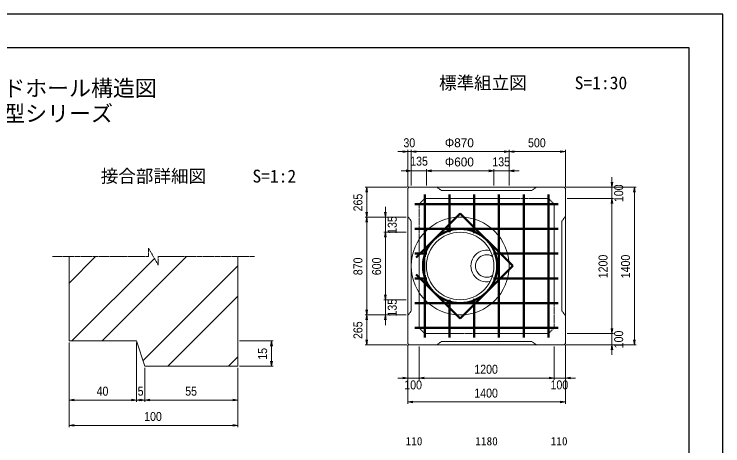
# Model space of a CAD drawing. Units: millimetres, scale not verified. Extents: x -210 to 210, y -148 to 148.
# Drawn here: x 0 to 210, y 20.6 to 148.5 of the extents above; entities that cross this region are included whole.
import ezdxf
from ezdxf.enums import TextEntityAlignment as Align

# ---------------------------------------------------------------- set-up
doc = ezdxf.new("R2010")
doc.units = ezdxf.units.MM
doc.linetypes.add('USER1', pattern=[12.95, 6.35, -3.175, 0.25, -3.175])
doc.linetypes.add('USER2', pattern=[4.7625, 3.175, -1.5875])
doc.layers.add('0-0', color=7, linetype='Continuous')
for name, color, linetype, lineweight in [('0-1_0', 5, 'Continuous', 25), ('0-2_dims', 2, 'Continuous', 13), ('0-3_pen1実線', 4, 'Continuous', 13), ('0-5_pen3実線', 7, 'Continuous', 18), ('0-6_pen4実線', 6, 'Continuous', 25), ('0-7_pen1一点', 4, 'USER1', 13), ('0-8_pen2破線', 3, 'USER2', 13), ('0-9_鉄筋１', 7, 'Continuous', 50), ('0-A_鉄筋２', 7, 'Continuous', 50)]:
    doc.layers.add(name, color=color, linetype=linetype, lineweight=lineweight)
doc.styles.add('ＭＳ ゴシック', font='')
doc.styles.add('ＭＳ Ｐゴシック', font='')
doc.styles.get('ＭＳ ゴシック').set_extended_font_data('MS Gothic')
doc.styles.get('ＭＳ Ｐゴシック').set_extended_font_data('MS PGothic')

# ---------------------------------------------------------------- blocks, each defined once
blk = doc.blocks.new('部分図 1')
at = {"layer": '0-1_0'}
blk.add_lwpolyline([(0, 0), (12600, 0), (12600, 8910), (0, 8910)], close=True, dxfattribs=at)
at = {"layer": '0-2_dims'}
for p, q in [((9800, 7687.66), (9710, 7687.66)), ((9800, 7376), (9800, 7702.66)), ((9830, 7687.66), (9800, 7687.66)), ((9830, 7386), (9830, 7702.66)), ((9830, 7386), (9830, 7702.66)), ((10700, 7687.66), (9830, 7687.66)), ((9830, 7687.66), (9920, 7687.66)), ((10700, 7386), (10700, 7702.66)), ((10700, 7386), (10700, 7702.66)), ((10700, 7687.66), (11200, 7687.66)), ((11200, 7376), (11200, 7702.66)), ((9830, 7517.04), (9740, 7517.04)), ((9830, 7386), (9830, 7532.04)), ((9965, 7517.04), (9830, 7517.04)), ((9965, 7386), (9965, 7532.04)), ((9965, 7386), (9965, 7532.04)), ((9965, 7517.04), (10565, 7517.04)), ((9965, 7517.04), (10055, 7517.04)), ((10565, 7517.04), (10475, 7517.04)), ((10565, 7386), (10565, 7532.04)), ((10565, 7386), (10565, 7532.04)), ((10565, 7517.04), (10700, 7517.04)), ((10700, 7386), (10700, 7532.04)), ((10700, 7517.04), (10790, 7517.04)), ((11614, 7371), (11614, 7461)), ((9795, 7371), (9420, 7371)), ((9435, 7106), (9435, 7371)), ((11205, 7371), (11629, 7371)), ((11205, 7371), (11829, 7371)), ((11614, 7271), (11614, 7371)), ((11814, 5971), (11814, 7371)), ((11215, 7271), (11629, 7271)), ((11215, 7271), (11629, 7271)), ((11614, 7271), (11614, 7181)), ((11614, 7271), (11614, 6071)), ((9601, 7106), (9601, 7196)), ((9785, 7106), (9420, 7106)), ((9785, 7106), (9420, 7106)), ((9435, 6236), (9435, 7106)), ((9785, 7106), (9586, 7106)), ((9601, 6971), (9601, 7106)), ((9785, 6971), (9586, 6971)), ((9785, 6971), (9586, 6971)), ((9601, 6971), (9601, 6881)), ((9601, 6971), (9601, 6371)), ((9601, 6371), (9601, 6461)), ((9785, 6371), (9586, 6371)), ((9785, 6371), (9586, 6371)), ((9601, 6371), (9601, 6236)), ((9785, 6236), (9420, 6236)), ((9785, 6236), (9420, 6236)), ((9435, 6236), (9435, 5971)), ((9785, 6236), (9586, 6236)), ((9601, 6236), (9601, 6146)), ((11614, 6071), (11614, 6161)), ((11215, 6071), (11629, 6071)), ((11215, 6071), (11629, 6071)), ((11614, 6071), (11614, 5971)), ((6787.5, 5989.69), (6787.5, 5464.03)), ((6787.5, 5989.69), (6787.5, 5239.03)), ((7387.5, 5989.69), (7387.5, 5464.03)), ((7387.5, 5989.69), (7387.5, 5464.03)), ((8302.5, 6004.69), (8602.59, 6004.69)), ((8587.59, 6004.69), (8587.59, 5779.69)), ((9795, 5971), (9420, 5971)), ((9800, 5966), (9800, 5659)), ((9800, 5966), (9800, 5447)), ((9900, 5956), (9900, 5659)), ((9900, 5956), (9900, 5659)), ((11100, 5956), (11100, 5659)), ((11100, 5956), (11100, 5659)), ((11200, 5966), (11200, 5659)), ((11200, 5966), (11200, 5447)), ((11205, 5971), (11629, 5971)), ((11205, 5971), (11829, 5971)), ((11614, 5971), (11614, 5881)), ((7462.5, 5764.69), (7462.5, 5464.03)), ((7462.5, 5764.69), (7462.5, 5464.03)), ((8287.5, 5764.69), (8287.5, 5464.03)), ((8287.5, 5764.69), (8287.5, 5239.03)), ((8302.5, 5779.69), (8602.59, 5779.69)), ((9800, 5674), (9710, 5674)), ((9900, 5674), (9800, 5674)), ((9900, 5674), (9990, 5674)), ((9900, 5674), (11100, 5674)), ((11100, 5674), (11010, 5674)), ((11100, 5674), (11200, 5674)), ((11200, 5674), (11290, 5674)), ((7387.5, 5479.03), (6787.5, 5479.03)), ((7462.5, 5479.03), (7387.5, 5479.03)), ((7462.5, 5479.03), (8287.5, 5479.03)), ((9800, 5462), (11200, 5462)), ((8287.5, 5254.03), (6787.5, 5254.03))]:
    blk.add_line(p, q, dxfattribs=at)
for points in [[(9755, 7680.16), (9800, 7687.66), (9755, 7695.16)], [(9875, 7695.16), (9830, 7687.66), (9875, 7680.16)], [(9875, 7695.16), (9830, 7687.66), (9875, 7680.16)], [(10655, 7680.16), (10700, 7687.66), (10655, 7695.16)], [(10745, 7695.16), (10700, 7687.66), (10745, 7680.16)], [(11155, 7680.16), (11200, 7687.66), (11155, 7695.16)], [(9785, 7509.54), (9830, 7517.04), (9785, 7524.54)], [(10010, 7524.54), (9965, 7517.04), (10010, 7509.54)], [(10010, 7524.54), (9965, 7517.04), (10010, 7509.54)], [(10520, 7509.54), (10565, 7517.04), (10520, 7524.54)], [(10520, 7509.54), (10565, 7517.04), (10520, 7524.54)], [(10745, 7524.54), (10700, 7517.04), (10745, 7509.54)], [(9442.5, 7326), (9435, 7371), (9427.5, 7326)], [(11606.5, 7416), (11614, 7371), (11621.5, 7416)], [(11821.5, 7326), (11814, 7371), (11806.5, 7326)], [(11621.5, 7226), (11614, 7271), (11606.5, 7226)], [(11621.5, 7226), (11614, 7271), (11606.5, 7226)], [(9427.5, 7151), (9435, 7106), (9442.5, 7151)], [(9593.5, 7151), (9601, 7106), (9608.5, 7151)], [(9442.5, 7061), (9435, 7106), (9427.5, 7061)], [(9608.5, 6926), (9601, 6971), (9593.5, 6926)], [(9608.5, 6926), (9601, 6971), (9593.5, 6926)], [(9593.5, 6416), (9601, 6371), (9608.5, 6416)], [(9593.5, 6416), (9601, 6371), (9608.5, 6416)], [(9427.5, 6281), (9435, 6236), (9442.5, 6281)], [(9442.5, 6191), (9435, 6236), (9427.5, 6191)], [(9608.5, 6191), (9601, 6236), (9593.5, 6191)], [(11606.5, 6116), (11614, 6071), (11621.5, 6116)], [(11606.5, 6116), (11614, 6071), (11621.5, 6116)], [(8595.09, 5959.69), (8587.59, 6004.69), (8580.09, 5959.69)], [(9427.5, 6016), (9435, 5971), (9442.5, 6016)], [(11806.5, 6016), (11814, 5971), (11821.5, 6016)], [(11621.5, 5926), (11614, 5971), (11606.5, 5926)], [(8580.09, 5824.69), (8587.59, 5779.69), (8595.09, 5824.69)], [(9755, 5666.5), (9800, 5674), (9755, 5681.5)], [(9945, 5681.5), (9900, 5674), (9945, 5666.5)], [(9945, 5681.5), (9900, 5674), (9945, 5666.5)], [(11055, 5666.5), (11100, 5674), (11055, 5681.5)], [(11055, 5666.5), (11100, 5674), (11055, 5681.5)], [(11245, 5681.5), (11200, 5674), (11245, 5666.5)], [(6832.5, 5486.53), (6787.5, 5479.03), (6832.5, 5471.53)], [(7342.5, 5471.53), (7387.5, 5479.03), (7342.5, 5486.53)], [(7432.5, 5486.53), (7387.5, 5479.03), (7432.5, 5471.53)], [(7417.5, 5471.53), (7462.5, 5479.03), (7417.5, 5486.53)], [(7507.5, 5486.53), (7462.5, 5479.03), (7507.5, 5471.53)], [(8242.5, 5471.53), (8287.5, 5479.03), (8242.5, 5486.53)], [(9845, 5469.5), (9800, 5462), (9845, 5454.5)], [(11155, 5454.5), (11200, 5462), (11155, 5469.5)], [(6832.5, 5261.53), (6787.5, 5254.03), (6832.5, 5246.53)], [(8242.5, 5246.53), (8287.5, 5254.03), (8242.5, 5261.53)]]:
    blk.add_lwpolyline(points, dxfattribs=at)
at = {"layer": '0-3_pen1実線'}
for p, q in [((6787.5, 6518.09), (7024.1, 6754.69)), ((7082.33, 6004.69), (7832.33, 6754.69)), ((6812.92, 6004.69), (7546.8, 6738.58)), ((7445.91, 5829.46), (8287.5, 6671.05)), ((7665.55, 5779.69), (8287.5, 6401.65)), ((8204.36, 5779.69), (8287.5, 5862.83))]:
    blk.add_line(p, q, dxfattribs=at)
at = {"layer": '0-5_pen3実線'}
for p, q in [((9810, 7371), (9800, 7361)), ((11190, 7371), (9810, 7371)), ((11190, 7371), (11200, 7361)), ((9800, 7361), (9800, 5981)), ((11200, 5981), (11200, 7361)), ((6787.5, 6754.69), (6787.5, 6004.69)), ((8287.5, 6754.69), (8287.5, 5779.69)), ((7387.5, 6004.69), (6787.5, 6004.69)), ((7462.5, 5779.69), (7387.5, 6004.69)), ((9800, 5981), (9810, 5971)), ((9810, 5971), (11190, 5971)), ((11200, 5981), (11190, 5971)), ((7462.5, 5779.69), (8287.5, 5779.69))]:
    blk.add_line(p, q, dxfattribs=at)
for radius in [435, 300]:
    blk.add_circle((10265, 6671), radius, dxfattribs=at)
for radius, start, end in [(140, 76.66624, 283.33376), (100, 58.18841, 301.81159)]:
    blk.add_arc((10500, 6671), radius, start, end, dxfattribs=at)
at = {"layer": '0-6_pen4実線'}
blk.add_lwpolyline([(300, 300), (12300, 300), (12300, 8610), (300, 8610)], close=True, dxfattribs=at)
at = {"layer": '0-7_pen1一点'}
for p, q in [((7494.2, 6754.69), (7494.2, 6829.69)), ((7580.8, 6679.69), (7494.2, 6829.69)), ((7494.2, 6754.69), (6637.5, 6754.69)), ((8437.5, 6754.69), (7580.8, 6754.69)), ((7580.8, 6754.69), (7580.8, 6679.69))]:
    blk.add_line(p, q, dxfattribs=at)
at = {"layer": '0-8_pen2破線'}
for p, q in [((10100, 7341), (10060, 7371)), ((10900, 7341), (10940, 7371)), ((10100, 7341), (10900, 7341)), ((9900, 7221), (9950, 7271)), ((11050, 7271), (9950, 7271)), ((9950, 7271), (9950, 6071)), ((11050, 7271), (11100, 7221)), ((11050, 7271), (11050, 6071)), ((9900, 7221), (9900, 6121)), ((9900, 7221), (11100, 7221)), ((11100, 6121), (11100, 7221)), ((11170, 7071), (11200, 7111)), ((11170, 6271), (11170, 7071)), ((9830, 6271), (9800, 6231)), ((11170, 6271), (11200, 6231)), ((9950, 6071), (9900, 6121)), ((9900, 6121), (11100, 6121)), ((11100, 6121), (11050, 6071)), ((9950, 6071), (11050, 6071)), ((10100, 6001), (10060, 5971)), ((10100, 6001), (10900, 6001)), ((10900, 6001), (10940, 5971))]:
    blk.add_line(p, q, dxfattribs=at)
blk.add_lwpolyline([(9830, 6271), (9830, 7071), (9800, 7111)], dxfattribs=at)
at = {"layer": '0-9_鉄筋１'}
for p, q in [((9950, 7258), (9950, 6753)), ((10170, 7258), (10170, 6973)), ((10390, 7258), (10390, 6963)), ((10610, 7258), (10610, 6084)), ((10830, 7258), (10830, 6084)), ((11050, 7258), (11050, 6084)), ((9913, 7221), (11087, 7221)), ((9873, 6745.67), (10265.04, 7137.71)), ((10265.04, 7137.71), (10731.71, 6671.04)), ((9913, 7001), (11087, 7001)), ((9913, 6781), (9968, 6781)), ((10562, 6781), (11087, 6781)), ((10265.21, 6204.54), (10731.71, 6671.04)), ((9873, 6596.75), (10265.21, 6204.54)), ((9913, 6561), (9968, 6561)), ((9950, 6589), (9950, 6084)), ((10562, 6561), (11087, 6561)), ((10170, 6369), (10170, 6084)), ((10390, 6379), (10390, 6084)), ((9913, 6341), (11087, 6341)), ((9913, 6121), (11087, 6121))]:
    blk.add_line(p, q, dxfattribs=at)
blk.add_circle((10265, 6671), 330, dxfattribs=at)
at = {"layer": '0-A_鉄筋２'}
for p, q in [((9950, 7258), (9950, 7308)), ((10170, 7258), (10170, 7308)), ((10390, 7258), (10390, 7308)), ((10610, 7258), (10610, 7308)), ((10830, 7258), (10830, 7308)), ((11050, 7258), (11050, 7308)), ((9913, 7221), (9863, 7221)), ((11087, 7221), (11137, 7221)), ((9913, 7001), (9863, 7001)), ((11087, 7001), (11137, 7001)), ((9913, 6781), (9863, 6781)), ((11087, 6781), (11137, 6781)), ((9913, 6561), (9863, 6561)), ((11087, 6561), (11137, 6561)), ((9913, 6341), (9863, 6341)), ((11087, 6341), (11137, 6341)), ((9913, 6121), (9863, 6121)), ((11087, 6121), (11137, 6121)), ((9950, 6084), (9950, 6034)), ((10170, 6084), (10170, 6034)), ((10390, 6084), (10390, 6034)), ((10610, 6084), (10610, 6034)), ((10830, 6084), (10830, 6034)), ((11050, 6084), (11050, 6034))]:
    blk.add_line(p, q, dxfattribs=at)
at = {"layer": '0-2_dims', "color": 7, "style": 'ＭＳ Ｐゴシック', "width": 0.9}
for s, p in [('30', (9760.45, 7702.66)), ('500', (10868.18, 7702.66)), ('135', (9820.95, 7539.11)), ('135', (10550.95, 7533.11)), ('1200', (10390.91, 5689)), ('100', (9768.18, 5549.91)), ('100', (11068.18, 5549.91)), ('40', (7032.95, 5494.03)), ('5', (7397.73, 5494.03)), ('55', (7820.45, 5494.03)), ('1400', (10390.91, 5477)), ('100', (7455.68, 5269.03))]:
    blk.add_text(s, height=79.98, dxfattribs=at).set_placement(p, align=Align.BOTTOM_LEFT)
at = {"layer": '0-2_dims', "color": 7}
for s, height, style, p in [('Φ870', 79.98, 'ＭＳ Ｐゴシック', (10128.64, 7702.66)), ('Φ600', 79.98, 'ＭＳ Ｐゴシック', (10128.64, 7532.04)), ('110', 73.31, 'ＭＳ ゴシック', (9779.85, 5054.5)), ('1180', 73.31, 'ＭＳ ゴシック', (10399.85, 5054.5)), ('110', 73.31, 'ＭＳ ゴシック', (11070, 5054.5))]:
    blk.add_text(s, height=height, dxfattribs=dict(at, style=style)).set_placement(p, align=Align.BOTTOM_LEFT)
at = {"layer": '0-2_dims', "color": 7, "style": 'ＭＳ Ｐゴシック', "width": 0.9}
for s, p in [('100', (11738.09, 7239.18)), ('265', (9420, 7156.68)), ('135', (9725.09, 6956.68)), ('870', (9420, 6589.18)), ('600', (9586, 6589.18)), ('1200', (11599, 6561.91)), ('1400', (11799, 6561.91)), ('135', (9725.09, 6221.68)), ('265', (9420, 6021.68)), ('100', (11738.09, 5939.18)), ('15', (8572.59, 5837.65))]:
    blk.add_text(s, height=79.98, rotation=90, dxfattribs=at).set_placement(p, align=Align.BOTTOM_LEFT)
at = {"layer": '0-5_pen3実線', "style": 'ＭＳ ゴシック'}
for s, height, p in [('\u3000標準組立図\u3000', 114.3, (9921.35, 8208.02)), ('S=1:30', 114.4, (11283, 8208.01)), ('\u3000接合部詳細図\u3000', 114.4, (6913.57, 7378.74)), ('S=1:2', 114.3, (8418.31, 7378.76))]:
    blk.add_text(s, height=height, dxfattribs=at).set_placement(p, align=Align.BOTTOM_LEFT)
at = {"layer": '0-6_pen4実線', "style": 'ＭＳ ゴシック'}
for s, p in [('\u3000ＫＯＥＩハンドホール構造図\u3000', (4837.55, 8137.5)), ('１２００型シリーズ', (5422.51, 7912.5))]:
    blk.add_text(s, height=143, dxfattribs=at).set_placement(p, align=Align.BOTTOM_LEFT)

msp = doc.modelspace()

# ---------------------------------------------------------------- block references
at = {"layer": '0-0', "xscale": 0.03333333, "yscale": 0.03333333}
msp.add_blockref('部分図 1', (-210, -148.5), dxfattribs=at)

doc.saveas('drawing.dxf')
